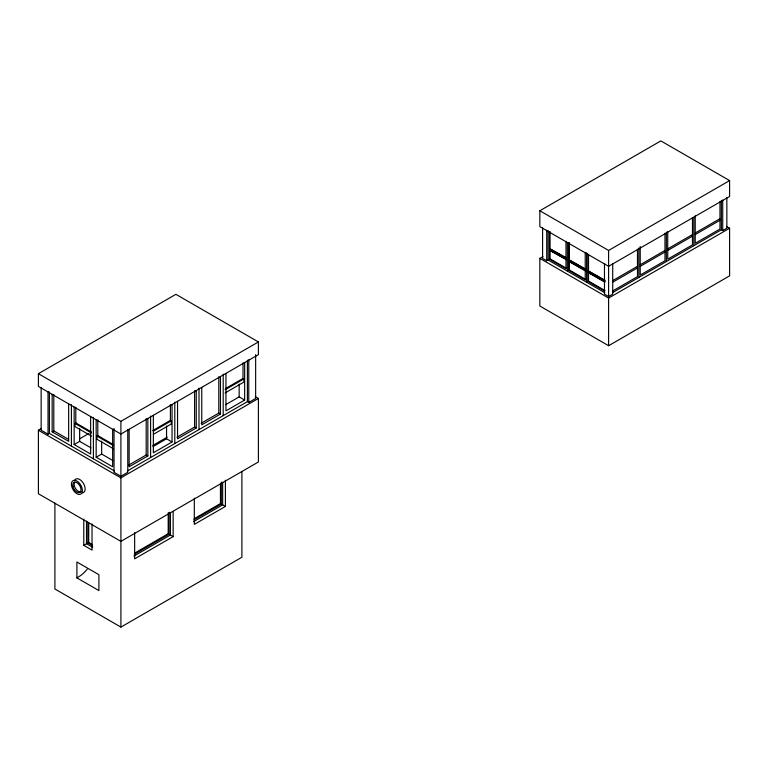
<?xml version="1.0" encoding="UTF-8"?>
<svg xmlns="http://www.w3.org/2000/svg" width="768" height="768" viewBox="0 0 768 768"><rect width="100%" height="100%" fill="white"/><g stroke="black" fill="none" stroke-linecap="round" stroke-linejoin="round"><path stroke-width="1.15" d="M38.4 373.699L175.901 294.317L258.403 341.952L258.403 354.653L120.902 434.035L38.4 386.4L38.4 373.699L120.902 421.334L258.403 341.952M255.302 396.682L258.403 398.467L258.403 461.981L120.902 541.363L38.4 493.738L38.4 430.224L41.501 428.438M41.146 387.59L41.146 430.224L48.029 434.198L49.402 433.402L114.403 470.928M52.147 394.339L52.147 431.818L53.798 430.858L68.237 439.2M91.478 436.099L74.976 426.576L74.976 423.398L75.802 422.918L91.267 431.856M79.718 438.758L89.03 433.382M74.15 407.04L74.15 444.518L79.651 441.341L90.998 447.888M113.472 448.8L96.979 439.277L96.979 436.099L97.805 435.619L113.27 444.557M96.154 419.75L96.154 457.219L101.654 454.042L112.992 460.589M152.736 430.579L170.4 420.384L171.226 420.854L171.226 424.032L153.562 434.227M225.341 388.666L243.005 378.47L243.821 378.941L243.821 382.118L225.13 392.918M153.562 431.05L171.226 420.854M225.13 389.741L243.821 378.941M539.846 210.758L660.854 140.899L729.6 180.586L729.6 196.464L608.602 266.323L539.846 226.637L539.846 210.758L608.602 250.445L729.6 180.586M152.832 445.45L167.184 437.165M153.043 446.592L166.55 438.797L172.051 441.974L172.051 404.506M225.648 404.678L239.155 396.883L244.646 400.061L244.646 362.592M128.534 465.187L146.198 454.992L147.85 455.942L147.85 418.474M176.938 437.242L194.602 427.046L196.253 428.006L196.253 390.528M201.139 423.274L218.803 413.078L220.454 414.029L220.454 376.56M147.85 455.942L129.149 466.742L129.149 429.274M172.051 441.974L153.35 452.774L153.35 415.296M196.253 428.006L177.552 438.797L177.552 401.328M220.454 414.029L201.754 424.829L201.754 387.36M244.646 400.061L225.955 410.851L225.955 373.382M127.411 470.928L247.402 401.645L248.774 402.442L255.648 398.467L255.648 354.653M114.029 428.477L114.029 472.301L120.902 476.266L127.776 472.301L127.776 429.667M38.4 430.224L120.902 477.859L258.403 398.467M549.754 248.707L566.525 258.067L549.754 248.707L549.754 250.291L566.525 259.661L549.754 250.291M726.518 226.445L729.6 228.221L729.6 275.856L608.602 345.715L539.846 306.019L539.846 258.384L542.957 256.598M542.602 227.808L542.602 258.384L546.72 260.765L548.102 259.978L604.838 292.733M549.475 259.181L550.022 258.864L566.525 268.387L565.978 268.704L549.475 259.181L549.475 231.792M569.002 259.814L585.504 269.347L585.504 270.931L569.002 261.408L569.002 259.814L585.773 269.184M569.002 261.408L585.773 270.768M83.779 519.139L83.779 545.338L86.525 543.744L92.717 547.315M87.898 522.173L87.898 542.957L88.723 542.477L92.39 544.598M568.723 270.298L569.27 269.981L585.773 279.504L585.226 279.821L568.723 270.298L568.723 242.909M588.25 270.931L604.752 280.454L604.752 282.048L588.25 272.515L588.25 270.931L605.021 280.301M588.25 272.515L605.021 281.885M587.971 254.026L587.971 281.414L588.528 281.088L605.021 290.621M76.896 577.882L98.899 590.582L98.899 574.704L76.896 562.003L76.896 577.882L80.611 575.578A25.296 14.611 -60 0 0 87.216 569.174M134.496 553.21L168.202 533.741L169.027 534.221L169.027 512.285M194.15 518.765L220.454 503.578L221.28 504.058L221.28 482.112M134.294 554.275L169.027 534.221M193.958 519.821L221.28 504.058M133.93 556.07L170.4 535.018L173.146 536.602L173.146 511.594M193.651 521.597L222.653 504.845L225.398 506.438L225.398 480.24M612.72 280.618L637.478 266.323M640.224 264.739L664.973 250.445M667.728 248.861L692.477 234.576M695.222 232.982L719.971 218.698M612.72 282.202L637.478 267.917M640.224 266.323L664.973 252.038M667.728 250.445L692.477 236.16M695.222 234.576L719.971 220.282M173.146 536.602L134.65 558.835L134.65 532.637M225.398 506.438L194.323 524.381L194.323 498.182M612.72 290.938L637.478 276.643L637.478 249.206M612.365 292.733L721.354 229.805L722.726 230.602L726.854 228.221L726.854 197.645M604.474 263.53L604.474 294.115L608.602 296.496L612.72 294.115L612.72 263.501M539.846 258.384L608.602 298.08L729.6 228.221M54.902 503.165L54.902 588.998L120.902 627.101L241.901 557.242L241.901 471.408M587.971 281.414L604.474 290.938M74.976 423.398L91.478 432.922M96.979 436.099L113.472 445.622M52.147 431.818L68.65 441.341L68.65 403.872M74.15 444.518L90.653 454.042L90.653 416.573M96.154 457.219L112.646 466.742L112.646 429.274M87.898 542.957L92.486 545.597M83.779 545.338L92.026 550.099L92.026 523.901M722.726 200.026L722.726 230.602M721.354 200.41L721.354 229.805M719.971 201.581L719.971 229.018L695.222 243.302L695.222 215.866M693.85 217.459L693.85 245.683M692.477 217.459L692.477 244.896L667.728 259.181L667.728 231.744M666.346 232.157L666.346 261.562M664.973 233.328L664.973 260.765L640.224 275.059L640.224 246.48M638.851 248.035L638.851 277.44M608.602 250.445L608.602 296.496M608.602 298.08L608.602 345.715M588.528 254.794L588.528 270.768M588.528 272.362L588.528 281.088M586.598 252.797L586.598 282.202M585.226 252.432L585.226 279.821M569.27 242.544L569.27 259.661M569.27 261.245L569.27 269.981M567.35 242.861L567.35 271.094M566.246 258.23L566.246 259.814M565.978 241.315L565.978 268.704M550.022 231.427L550.022 248.544M550.022 250.128L550.022 258.864M548.102 230.573L548.102 259.978M546.72 230.189L546.72 260.765M248.774 359.808L248.774 402.442M247.402 360.192L247.402 401.645M243.005 362.755L243.005 378.47M239.155 384.077L239.155 396.883M223.2 374.17L223.2 415.622M222.653 482.227L222.653 504.845M220.454 483.946L220.454 503.578M218.803 376.781L218.803 413.078M198.998 388.138L198.998 429.59M194.602 390.749L194.602 427.046M174.797 402.106L174.797 443.558M170.4 404.669L170.4 420.384M170.4 512.39L170.4 535.018M168.202 512.957L168.202 533.741M166.55 425.99L166.55 438.797M150.605 416.083L150.605 457.536M146.198 418.694L146.198 454.992M120.902 421.334L120.902 476.266M120.902 477.859L120.902 627.101M101.654 441.235L101.654 454.042M97.805 419.914L97.805 435.619M93.398 417.35L93.398 458.803M88.723 522.845L88.723 542.477M86.525 521.126L86.525 543.744M79.651 428.534L79.651 441.341M75.802 407.213L75.802 422.918M71.405 404.65L71.405 446.102M53.798 394.56L53.798 430.858M49.402 391.949L49.402 433.402M48.029 391.555L48.029 434.198M74.89 479.866A7.776 4.493 60 0 1 83.539 483.552A7.776 4.493 60 0 1 82.397 492.883M81.149 491.664A5.837 3.37 60 0 1 75.715 488.851A5.837 3.37 60 0 1 74.736 482.102M71.405 484.205A7.776 4.493 60 0 0 79.651 494.467A7.776 4.493 60 0 0 79.651 483.475A7.776 4.493 60 0 0 71.405 484.205M72.902 486.24A5.837 3.37 60 0 0 79.776 492.461A5.837 3.37 60 0 0 78.029 483.446A5.837 3.37 60 0 0 72.902 486.24"/></g></svg>
